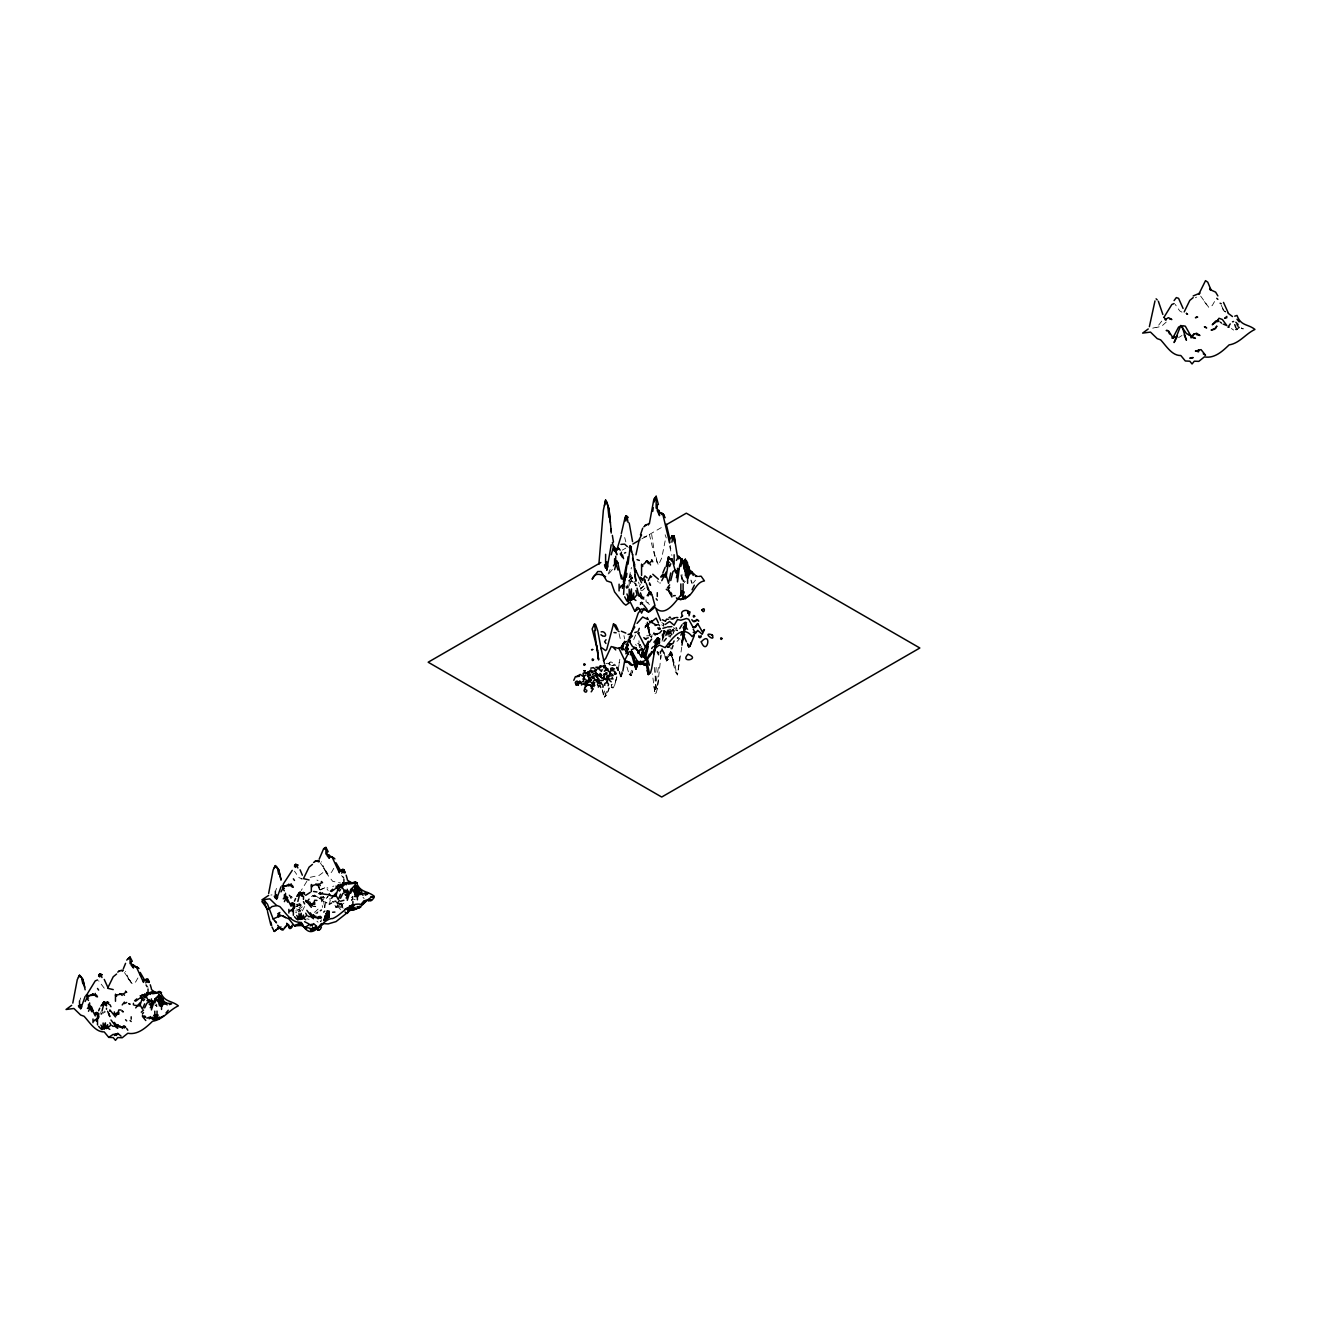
<?xml version="1.0" encoding="UTF-8"?>
<svg xmlns="http://www.w3.org/2000/svg" width="1321" height="1321" viewBox="0 0 1321 1321"><rect width="100%" height="100%" fill="white"/><g stroke="black" fill="none" stroke-linecap="round" stroke-linejoin="round"><path stroke-width="0.75" stroke-dasharray="5 3.75" d="M659.674 629.11L658.337 628.301L658.832 629.853M662.894 639.645C662.795 625.295 669.367 633.618 670.094 637.383M656.157 667.369L655.034 681.884L656.157 687.481L655.034 693.327L656.157 693.046L657.28 688.951L661.028 655.497M609.014 663.902C609.146 659.641 615.454 663.225 611.887 665.52M658.403 667.402L655.034 689.05L656.157 693.046M679.737 656.471L677.491 674.915L675.246 671.811L670.754 651.236L669.631 655.414L671.877 655.001L674.123 665.652L670.754 653.697L671.877 652.987L670.754 647.835M681.768 647.125L677.491 674.915L676.369 671.729M658.403 679.721L657.28 688.951L656.157 687.003L654.077 664.942M663.175 638.258L664.017 632.809L666.478 635.649M618.245 669.45L619.087 664.364M324.801 907.577L325.924 900.922M671.877 655.001L670.754 653.697L669.631 654.308L670.474 649.453M665.14 540.883L661.771 557.924L658.403 565.124L653.912 553.053L649.42 534.642L648.297 533.519L646.052 536.904L643.806 536.871M662.085 641.164L664.017 630.497L662.894 636.507L664.579 631.223M619.846 659.262L619.087 663.291L619.846 659.41M622.092 672.686L621.332 676.715L620.21 676.814L619.087 676.038L621.332 676.715L622.455 672.686M639.48 644.136L641.89 647.224M668.509 654.357L666.263 661.194L665.14 656.933M629.192 577.459L631.438 567.469M329.292 904.703L330.415 899.386M621.332 671.712L620.21 676.814L619.367 671.497M612.861 665.388L614.331 664.133L615.817 665.388M623.941 635.616L624.635 638.869M639.546 647.356L638.571 643.459L634.03 642.749M640.883 647.257L639.777 647.257M673.594 629.275L673.66 630.662M615.718 681.273L616.626 677.343M631.438 670.226L630.315 674.932L631.438 675.328L632.792 670.523M616.098 679.721L616.841 676.616M667.6 633.453C669.664 629.671 673.793 635.698 668.872 634.575C667.551 628.449 666.758 636.392 668.277 630.711M616.841 677.623L613.472 687.845L611.227 687.415L613.472 687.845M626.947 667.006L629.192 674.569L631.438 675.328L632.561 670.952M602.244 689.678L604.49 697.092L606.735 691.395M668.509 656.223L666.263 661.194L665.14 656.851M351.98 900.03L352.889 897.141M614.595 685.434L615.338 682.66M665.057 635.995L665.751 634.542M352.889 896.695L351.766 900.509L352.889 896.843M608.981 687.762L606.735 694.978L604.49 697.092L606.735 694.978L609.361 688.125M79.524 1001.434L80.647 998.015M275.379 891.807L276.502 888.389M632.561 577.095L628.069 587.944M610.104 569.401L607.858 574.767M633.684 639.562L635.929 634.163L634.807 635.764M666.263 657.016L667.386 660.55L670.754 653.697L669.631 655.414M338.292 903.762L336.029 907.444L334.907 905.975M664.892 630.711L665.173 633.04L667.237 633.535M304.59 906.503L302.344 910.929M301.221 909.525L300.098 911.919L298.975 909.575M672.637 634.146L673.842 632.792M137.929 977.969L135.683 981.899L132.315 983.914L124.455 972.553M333.784 868.343L331.538 872.256L328.169 874.287L320.309 862.927M1214.511 301.584L1212.265 305.514L1208.897 307.529L1199.914 295.062M639.314 586.623L640.437 584.361M321.432 919.68L320.309 921.744L321.432 920.952M324.801 907.709L323.678 901.946L324.801 900.03M316.941 913.719L318.064 911.82L315.818 913.29L316.941 912.167M327.047 897.653L328.169 896.067L323.678 901.929L322.555 900.592L323.678 898.709M306.835 881.338L301.221 890.453M1161.72 321.119L1157.229 327.03L1152.738 328.153M612.35 569.417L607.858 575.048M652.128 636.425L651.104 637.383L652.211 634.74M668.789 636.078L671.861 634.955M662.168 634.707L663.803 635.005L662.135 635.318M663.786 632.363L664.298 630.695M662.118 635.665L662.25 634.526M695.473 580.167L693.211 582.99M338.292 906.024L336.029 907.444L334.907 905.199M610.104 662.647L608.981 664.149L610.104 665.289M629.192 577.673L630.315 576.187M647.174 624.767L644.929 627.921L647.174 625.081L649.42 624.437M644.929 588.093L642.683 590.289L640.437 590.355M351.766 897.719L352.889 896.249M341.66 903.993L337.169 903.069L340.537 904.208L342.783 906.966L341.66 905.133L339.414 905.314L341.66 903.151M639.314 645.853L640.437 644.417M673 629.473L669.631 634.906L670.754 631.174L673 629.473L677.491 630.778L675.246 629.721L674.123 631.57L671.877 630.811L668.509 632.412L667.386 629.159L670.754 636.392M330.415 898.561L329.292 899.106M632.561 577.376L628.069 581.124L628.069 579.027M643.806 586.227L640.437 589.149M659.526 629.324L660.649 628.102M318.064 909.112L314.695 912.349L312.45 910.879M665.999 634.509L667.964 634.179L668.03 635.715M643.806 585.946L640.437 588.39L638.555 582.099M320.309 890.007L324.801 887.695L328.169 888.207L327.047 887.662M1166.212 322.093L1161.72 326.171L1156.106 327.608M339.414 905.314L341.66 903.531L343.146 906.454M638.935 640.768L639.083 642.931M676.286 627.425L677.145 630.332M684.228 582.412L680.86 574.701L681.983 580.315L684.228 582.412L685.351 581.339M606.042 663.472L608.469 663.208L611.26 665.437M646.663 635.797L649.635 635.748M312.45 895.308L315.818 896.464L312.45 895.308L311.327 896.414L314.695 895.671L310.204 898.115M298.975 907.758L301.221 905.81M302.344 906.8L297.852 910.136L300.098 910.697L298.975 909.277M338.292 904.043L339.414 903.052L337.169 903.217L340.537 903.217L337.169 903.069M321.432 896.53L319.187 898.363M343.906 903.217L341.66 904.621L337.169 903.564M677.888 637.184L677.112 638.208M684.228 580.629L683.106 581.537L681.421 574.536M351.766 897.24L352.889 896.332M1181.948 335.501L1178.58 337.631M300.098 904.918L296.73 906.355L298.975 905.694M669.73 629.093L670.226 630.645L670.853 629.176M103.121 1013.554L103.121 1011.903L100.875 1014.528L105.366 1011.886L104.243 1011.077M300.098 903.151L296.73 904.902L297.852 904.142M321.432 898.297L323.678 896.876L320.309 898.907L313.572 894.515L315.818 896.216M611.227 685.005L612.35 684.261M669.631 654.308L671.877 652.987L674.123 663.125M622.224 550.18L625.791 548.116M641.808 538.869L663.175 526.534M1195.422 297.77L1196.545 297.142M668.509 659.493L667.386 660.087L666.263 656.042M310.204 877.293L319.187 875.361L324.801 871.216L332.661 881.289L340.537 883.022M648.297 625.147L646.052 626.253L647.174 625.081L649.42 629.919M663.769 633.403L664.991 630.959M611.458 665.503L614.992 665.503M319.187 889.809L325.924 887.695L328.169 890.503M632.561 578.202L631.438 578.664L631.438 575.114M332.661 886.523L333.784 886.077M300.098 904.769L295.607 906.454M630.315 581.157L633.684 582.165M663.869 623.495L663.406 626.022M340.537 903.217L338.292 903.63L336.029 902.193M339.414 904.092L341.66 903.531M662.151 636.359L663.736 636.854M322.555 897.553L324.801 897.917L322.555 896.332L323.678 897.702M1243.722 328.863L1241.476 328.318M298.975 910.896L300.098 910.697M662.25 635.533L664.397 634.014L663.902 631.438M270.888 895.027L272.01 894.911M300.098 905.034L301.221 904.935L298.975 904.902M673.66 630.91L672.802 631.719L673.66 632.627M676.979 641.412L678.928 639.562L676.979 637.498M668.509 632.412L669.631 632.379M340.537 903.547L337.169 903.201L339.414 903.614M325.924 902.87L327.047 902.887L324.801 901.863L327.047 903.448L325.924 902.491M659.526 582.957L660.649 583.007M634.807 581.323L634.807 583.486L635.929 583.552M301.221 878.911L302.344 878.977L298.975 877.656L294.484 871.166M668.888 636.623L670.672 637.052M314.695 906.619L313.572 906.47L315.818 906.701L313.572 906.52L314.695 906.933M295.607 910.896L296.73 911.011M295.607 912.596L296.73 912.728M646.052 599.817L646.052 601.798L648.297 602.706M296.73 904.125L297.852 904.39M101.998 1014.016L100.875 1013.768L100.875 1011.869M309.081 919.383L306.835 918.755M663.538 630.959C669.516 631.702 666.048 638.538 662.085 633.915M1225.739 312.07L1223.494 310.617L1221.248 306.026M319.187 898.594L320.309 898.907M1181.948 312.152L1179.703 310.897L1175.211 304.408M355.134 899.7L352.889 898.874M291.115 896.876L292.238 897.306L288.87 894.746L291.115 898.429L288.87 894.796L289.993 896.332M323.678 901.929L320.309 898.197M668.789 629.176L669.318 631.603L666.775 630.86M660.285 628.961L657.941 627.293M316.941 880.083L318.064 880.612M661.771 624.8L664.017 626.171M680.117 639.133L678.185 637.614M1231.37 328.483L1233.616 330.068M154.788 1004.868L157.034 1006.453L155.911 1005.132M664.017 624.42L661.771 622.406M647.174 602.492L649.42 604.473M1224.617 310.93L1225.739 311.69M673.693 627.492C673.76 630.381 674.981 626.451 676.979 628.664M1220.125 322.423L1222.371 324.074M663.092 634.641L663.918 635.467M635.55 644.532L636.375 645.358M631.438 675.328L629.192 674.569L630.315 674.932L629.192 670.358M625.824 587.416L626.947 588.274L629.192 580.53L629.192 586.029M104.243 988.191L98.629 980.793M343.146 908.204L340.537 904.208L337.169 907.544L336.029 906.371M632.561 581.455L631.438 580.48L630.315 583.387L630.315 574.074M692.088 583.733L690.966 580.827M316.941 921.199L318.064 922.19M651.336 636.953L650.593 636.309L651.616 637.333M648.297 627.657L647.174 625.114L646.052 625.527L647.174 625.081L648.297 627.657L646.052 625.527L644.929 626.319L647.174 625.114L648.297 626.831L647.174 622.356M611.227 686.87L612.35 687.977M340.537 907.907L338.292 905.562M342.783 906.156L340.537 903.861L341.66 905.133M343.906 878.531L341.66 875.658M155.911 1003.927L157.034 1005.099M340.537 906.289L341.66 907.527M342.783 876.434L343.906 877.672M148.035 987.315L145.789 984.095M362.994 897.289L364.117 898.594M657.28 580.844L658.403 582.165M1206.651 304.854L1204.405 301.568M323.678 868.31L325.924 871.612M127.823 977.953L130.069 981.239M340.537 909.641L336.029 904.489M671.927 634.542C670.54 632.082 665.487 632.577 665.701 635.748M648.297 626.831L646.052 623.694L650.312 636.243M296.73 908.865L298.975 912.134M657.28 627.772L658.403 629.473M145.789 985.301L146.912 987.002M635.929 583.965L637.052 585.847M1223.494 309.675L1221.248 305.333M625.824 585.979L626.947 588.274L626.947 585.55M325.924 871.001L327.047 873.412M130.069 980.628L131.192 983.039M634.807 583.486L635.929 585.996L635.186 582.891M690.966 580.051L692.088 582.594M324.801 870.159L321.432 861.721M128.946 979.802L125.578 971.364M670.754 651.236L673 656.52M319.566 889.182L318.064 884.426L319.418 889.528M605.612 695.771L603.367 686.59M611.227 684.79L612.35 687.614M321.432 897.586L322.555 900.592M665.14 534.774L666.263 537.944M662.894 633.651L664.017 637.036M318.064 884.426L319.187 887.877L318.064 883.155L319.566 890.172M619.087 671.613L620.21 675.526M659.526 626.831L660.269 629.622M624.701 537.548L625.824 541.874M664.017 652.442L666.263 661.194M669.631 546.184L671.877 555.381M649.982 635.153L647.174 621.91L649.42 631.306M619.087 633.651L620.969 642.006M650.163 635.219L648.297 626.022L649.899 634.906M602.525 690.173L603.367 694.962M320.788 896.942L322.555 907.428M656.157 557.561L657.28 563.984M655.034 556.471L651.666 534.427M648.132 623.38L649.42 631.867M647.818 623.941L649.42 633.816L648.297 623.776L649.42 631.19M670.193 545.408L670.754 548.909L670.193 545.012M653.912 686.375L655.034 693.327L652.359 673.875M675.246 665.751L676.369 673.644M649.42 633.816L648.297 624.998L649.42 634.823M648.297 623.776L649.42 635.929M681.983 574.42L681.983 578.251M649.139 627.525C647.406 630.53 647.158 624.75 649.139 627.525M661.028 654.902L660.649 658.7L661.094 654.886M641.56 588.621L640.437 588.786L641.56 588.687M1221.248 322.374L1220.125 322.06L1221.248 322.374M1242.599 328.813L1241.476 328.021L1242.599 328.813"/><path stroke-width="1.5" d="M580.761 682.66C577.492 685.005 583.667 682.164 578.598 682.907M581.455 685.021L583.023 683.684L584.08 684.476M592.518 674.503C594.5 674.238 592.138 671.233 595.606 674.453M665.602 620.986L666.511 619.219L668.591 619.219M672.901 618.955L675.213 617.601M628.069 564.133L630.315 545.672L632.561 554.853M598.875 564.397L603.367 510.187L605.612 500.032L608.981 508.948L611.227 531.141M652.789 511.326L653.235 507.677M681.983 645.176L683.485 633.882M624.701 581.174L628.069 556.768M595.21 670.441L598.116 668.294L601.534 671.497M599.239 668.129C600.147 663.753 606.702 666.824 605.563 670.507M624.701 660.649L622.835 671.101M683.106 635.533L681.983 642.501L686.474 622.455L683.106 627.937M614.595 569.681L616.841 561.111L617.964 562.845M646.052 652.855L648.297 642.419L644.169 657.181M670.754 572.934L668.509 583.354L666.263 575.675L668.509 561.97L669.631 562.548M607.858 567.039L606.735 562.052L606.735 570.375L611.227 544.747M626.104 651.682L628.069 644.615L625.824 644.186M671.877 542.155L673 536.095L674.123 535.996L677.491 557M604.49 564.843L605.612 568.047L606.735 562.052M586.293 682.313C587.102 679.308 591.973 681.702 592.122 684.129M626.204 577.36L626.947 573.413M604.49 505.679L605.612 500.032M611.227 554.82L613.472 546.63L612.35 542.584M101.998 1011.06L104.243 1002.342L106.489 1005.562M297.852 901.434L300.098 892.699L302.344 895.935M626.947 562.152L623.578 578.581M667.386 562.284L668.509 556.802L671.877 561.111M635.929 554.853L639.314 539.282L641.56 534.972M653.912 652.227L656.157 641.445L659.526 639.017M604.358 671.266C605.662 668.476 611.441 671.778 609.691 674.321M671.002 619.12L673.743 618.245M667.386 561.227L666.263 566.478L667.386 565.883L668.509 556.802L669.631 559.361L671.877 558.816L675.246 570.672M653.912 653.713L657.28 640.355L659.526 641.048L658.403 638.951L656.157 639.76L657.28 638.208L659.526 638.869L657.28 638.208L656.157 640.173M653.912 502.195L656.157 496.267L658.403 504.556M681.983 590.933L680.86 596.002L680.86 583.932M648.297 646.497L646.052 655.579L643.806 657.032M670.754 580.58L673 571.514L675.246 570.045M621.332 533.502L624.701 519.12L625.824 515.834L626.947 516.197L628.069 517.584L625.824 515.834L624.701 520.54M684.014 630.034L685.351 622.158L683.106 623.743M580.992 683.419L579.77 681.553L577.938 683.419M581.223 683.37L579.77 681.042L578.317 683.37M583.601 680.678L582.99 678.796M587.762 684.872L586.524 682.214L584.113 683.485M590.091 685.368L588.489 684.757M593.459 678.581L591.593 676.831L590.223 679.539M599.222 679.605L598.396 678.499L597.587 679.605M599.552 682.363L601.27 682.363M601.27 674.47L600.048 673.446L599.982 674.932M603.515 667.832L605.001 666.577L606.471 667.832M601.881 678.416L603.02 677.656L603.4 678.994M607.743 678.201C606.405 676.435 609.856 674.09 609.113 677.013M676.071 617.534L677.805 617.534M695.374 620.721L696.844 619.466L698.33 620.721M696.596 576.418L690.966 571.217L687.597 578.218L686.474 577.161L681.983 558.998L679.737 564.975L677.491 581.867L677.491 568.311M684.46 629.836L685.351 626.038L686.474 627.442L684.228 628.846L686.474 627.442M636.161 660.219L634.807 665.883L635.929 669.136L638.192 662.465L632.561 652.739L629.192 651.567L624.701 660.417L625.824 662.399L629.192 661.821L632.561 665.371L633.684 664.248M592.171 671.943L590.784 669.83L589.414 671.943M594.054 686.623L592.667 684.509L591.28 686.623M608.337 670.507L607.743 668.624L605.645 669.153M663.968 653.251L662.713 650.593M633.684 661.838L631.438 653.912L632.561 652.541L630.315 654.836L631.438 651.071L633.684 656.537L634.807 665.883L635.929 662.25L637.052 664.067L637.812 661.061M626.583 651.831L628.069 648.958L626.947 646.943L625.824 648.116L628.069 642.122M625.824 521.118L626.947 516.742L628.069 522.406M662.003 649.007L662.118 649.882M680.86 566.395L681.983 562.086L680.86 560.22M684.228 560.566L685.351 559.245L685.351 566.957L686.474 567.353L685.351 575.527M72.787 1003.085L77.278 979.621L79.524 975.212L82.893 979.455L84.775 987.216M268.642 893.458L273.133 869.978L275.379 865.585L278.748 869.812L281.01 879.505M1149.369 326.7L1154.983 300.924M641.329 655.959L642.683 650.923L641.56 648.545L637.812 653.102M624.701 596.844L626.947 601.038L628.069 597.753L628.069 602.029L631.438 588.951L631.438 599.751L629.192 600.411L626.947 593.955M686.474 624.965L684.228 628.218L685.351 624.073M641.56 654.886L642.683 650.923L643.806 655.084L641.56 654.886L642.683 656.471L641.56 657.478L635.929 647.835L632.561 646.613L629.192 641.114L630.315 641.527L629.192 639.083L632.561 635.913M676.369 577.657L677.491 573.727M666.263 571.877L661.771 580.646M643.806 650.015L648.297 641.246M649.42 523.347L653.912 499.008L656.157 496.267M621.894 649.816L623.578 644.4L622.455 647.769M616.841 549.916L621.332 535.17M648.297 595.854L649.42 592.303L650.543 591.891L651.666 594.417M687.597 644.582L688.72 646.861L689.843 646.448L690.966 642.898M640.437 534.922L642.683 528.202M662.894 572.835L665.14 567.37M677.491 572.373L678.614 568.922M144.666 1003.828L142.42 1009.079L140.175 1005.017L142.42 997.619L143.543 998.247M340.537 894.201L338.292 899.452L336.029 895.39L338.292 887.993L339.414 888.604M655.034 646.828L656.157 643.476L659.526 641.048M683.106 595.276L684.228 591.924M88.507 1011.259L90.753 1006.09L87.384 1008.468M284.378 901.632L286.624 896.464L283.255 898.841M81.77 1007.163L80.647 1004.637L80.647 1008.98L85.138 996.414M277.625 897.537L276.502 895.011L276.502 899.353L281.01 886.787M596.96 674.354L595.21 671.118L591.461 671.167M658.618 654.787L657.297 651.864L658.04 652.508M694.351 635.55L689.843 646.448M345.029 912.035L347.274 913.389L348.397 910.235M148.035 988.983L148.035 994.531L146.912 992.55L144.666 997.025L144.666 994.218L146.912 995.704L150.28 992.22L150.28 994.069L149.157 992.88M343.906 879.357L343.906 884.905L342.783 882.907L340.537 887.398L340.537 884.575L342.783 886.077L346.152 882.593L346.152 884.443M157.034 997.9L155.911 998.164L159.28 994.597L163.771 1000.872M671.877 648.727L673 645.639M676.369 560.451L678.614 556.29L683.106 560.897L685.351 560.253M145.789 982.791L148.035 979.389L149.157 982.097M292.238 925.146L289.993 928.547L286.624 923.28L288.87 925.195L287.747 924.419L284.378 927.722M341.66 873.164L343.906 869.763L345.029 872.454M78.401 1005.859L79.524 1007.609L80.647 1004.637M274.256 896.216L275.379 897.966L276.502 895.011M625.824 653.796L628.069 648.958M631.438 632.974L638.192 613.159L641.56 608.898M689.017 615.784C692.584 607.643 677.541 609.608 682.693 615.85M1177.457 336.128L1174.088 342.535L1180.825 325.412L1186.44 333.536L1195.422 338.374L1192.054 337.367M648.297 580.58L650.543 575.659M638.192 631.207L639.314 628.35M101.998 1005.479L104.243 1001.797L106.489 1004.158M297.852 895.853L300.098 892.154L302.344 894.532M85.138 1001.516L87.384 997.223L86.261 995.109M281.01 891.873L283.255 887.596L282.133 885.483M635.929 590.504L637.052 594.549L633.684 599.007L632.561 596.943L632.561 599.635L631.438 599.751L633.684 593.013L633.684 599.007L635.929 600.477M670.754 563.77L669.631 566.511L668.509 564.1M123.332 968.788L125.578 963.323M141.297 997.388L142.42 994.647L145.789 995.885L149.157 1001.846L146.912 1003.217L144.666 1007.89M319.187 859.162L323.678 848.594L325.924 847.405L328.169 851.731M337.169 887.762L338.292 885.02L341.66 886.259L345.029 892.22L342.783 893.59L340.537 898.247M680.86 635.269L681.983 632.528M605.348 665.388L603.78 665.553M651.666 651.583L649.42 656.157M692.088 589.76L694.351 585.186M609.13 674.948L610.979 673.594L612.845 674.948M675.246 543.08L674.123 535.996L671.877 535.996L670.754 538.605L669.631 538.241L666.263 524.189M695.969 621.002L697.389 619.945L698.826 621.002M98.629 1010.78L99.752 1008.187M294.484 901.153L295.607 898.561M100.875 1006.041L104.243 1001.797L105.366 1003.266M296.73 896.398L298.975 893.013L300.098 894.201L301.221 893.359L302.344 896.166M155.911 1014.578L154.788 1017.137L157.034 1019.251L163.771 1015.849M324.801 918.012L325.924 915.453L329.292 915.635L325.924 913.983L329.292 912.514M354.011 882.94L356.257 882.213C360.286 893.079 367.221 890.552 374.223 896.183C365.702 898.33 361.954 909.294 352.889 909.624L350.643 907.51L351.766 904.951M674.123 640.949L673 643.443L670.754 644.466M698.842 576.418L701.088 576.171L704.456 580.91C695.721 582.066 693.855 594.004 686.474 597.505L680.86 595.028C674.552 602.888 664.001 619.301 653.912 606.058L648.297 612.217L643.806 608.37L641.56 613.109L639.314 608.453L634.807 611.309L637.052 607.495L638.192 607.528M693.211 632.363L695.473 633.04L697.719 630.414L702.211 634.278L704.456 629.539L702.211 631.603L697.719 623.562L695.473 627.359L693.211 627.194M646.052 660.368L649.42 654.143M157.034 999.898L155.911 998.544L154.788 999.436L151.42 1009.921L152.542 1000.674L153.665 1002.474M352.889 890.271L351.766 888.901L350.643 889.809L347.274 900.278L348.397 891.031M98.629 976.368L99.752 973.973L101.998 974.733L99.752 973.973L98.629 975.03M294.484 866.741L295.607 864.347L297.852 865.09L295.607 864.347L294.484 865.387M585.864 685.582L585.616 687.003M683.865 631.207L685.351 628.069L687.597 629.192M647.174 595.688L649.42 592.303L650.543 594.747M323.678 920.11L325.924 915.453L324.801 915.998M617.964 629.655L615.718 625.048L613.472 623.974L606.735 649.404L605.612 650.593L602.244 648.099L601.121 648.661L604.49 663.769M143.543 996.513L144.666 994.218M340.537 884.575L339.414 886.886L338.292 885.714M620.21 587.779L621.332 585.484M669.631 584.873L667.386 587.994M649.42 642.204L651.666 639.1M99.752 976.995L100.875 974.733L101.998 977.557M295.607 867.369L296.73 865.09L297.852 867.93M638.192 652.376L639.314 650.13M154.788 1002.837L155.911 1000.608L154.788 999.436M161.525 1002.722L159.28 998.676L158.157 1000.674L159.28 994.597L159.28 998.676L160.402 999.221L159.28 1004.736M321.432 927.144L320.309 929.373L318.064 930.149L316.941 928.795M350.643 893.211L351.766 890.981L350.643 889.809M355.134 889.05L354.011 891.048L355.134 884.971L355.134 889.05L356.257 889.594L355.134 896.744L356.257 894.664L359.626 893.921L358.503 888.653L355.134 884.971L351.766 888.538M324.438 920.01L327.047 915.337L329.292 914.264M634.807 626.996L630.315 634.03L628.069 634.443M684.228 628.218L685.351 626.038M1230.247 323.893L1228.002 327.212L1229.124 327.162M98.629 1026.334L100.875 1028.877L101.998 1027.094L101.998 1029.67L105.366 1022.916L105.366 1028.316L103.121 1028.613L100.875 1025.063M294.484 916.691L296.73 919.251L297.852 917.451L297.852 920.043L301.221 913.273L301.221 918.689L298.975 918.97L296.73 915.436M623.578 643.393L622.455 645.556L624.701 641.279M680.86 561.111L681.983 558.998L683.106 562.977M655.034 643.558L656.157 641.445L651.666 668.476L650.543 672.769L648.297 674.569L646.266 664.513M1172.965 337.73L1178.58 327.08L1180.825 325.957L1181.948 326.138L1186.44 340.224L1184.194 334.89M78.401 977.292L79.524 975.212L80.647 977.325M274.256 867.666L275.379 865.585L276.502 867.699M150.28 1007.725L151.42 1005.644M346.152 898.098L347.274 896.018M135.683 1007.906L140.175 1002.639M331.538 898.28L336.029 893.013M613.472 565.801L615.718 562.647L615.718 556.29M601.121 648.809L597.753 630.827L595.507 624.338L594.384 624.189L592.138 628.912L597.753 650.939M640.437 604.457L641.56 602.459L642.683 602.904M701.088 635.599L699.965 637.597L698.842 637.151M656.157 644.351L658.403 640.85L657.28 640.355M646.052 663.307L644.929 665.289L642.683 663.522M685.351 595.705L683.106 599.189L679.737 599.189M666.263 638.439L664.017 641.147M1174.088 300.577L1176.334 297.588L1178.58 298.348L1183.071 308.437M142.42 997.685L140.175 998.098L142.42 994.647L145.789 997.619M122.209 1028.465L124.455 1026.021L125.578 1027.111M337.169 886.573L336.029 888.472L338.292 885.02L341.66 887.976M318.064 918.838L320.309 916.378L321.432 917.468M623.578 643.162L621.332 646.828M86.261 995.588L95.261 980.876L97.506 979.967M106.489 1004.026L107.612 1002.127L108.735 1002.573M302.344 894.383L303.467 892.501L304.59 892.93M629.192 547.571L630.315 545.672L631.438 552.013M106.489 1002.16L105.366 1004.043L107.612 1002.127L108.735 1004.175M301.221 894.416L303.467 892.501L304.59 894.548M650.543 622.62L656.157 618.112L658.403 622.901M679.737 628.598L681.983 624.833M126.7 960.103L130.069 957.048L132.315 961.374M127.823 958.881L130.069 957.048M323.678 849.238L325.924 847.405M291.115 926.715L289.993 928.547L288.87 925.856M623.578 594.467L624.701 577.904L623.578 581.636L624.701 583.304L623.578 584.642L623.578 579.093L622.455 579.143L621.332 575.13M158.157 1014.99L155.911 1018.541L153.665 1019.614M324.801 918.888L329.292 915.635M354.011 905.364L351.766 908.914L349.52 909.987M347.274 913.389L348.397 911.573M283.255 884.063L292.238 870.357M1163.966 317.304L1171.843 304.491L1174.088 303.582M578.466 684.872L577.26 682.495L576.039 684.872M588.241 682.33L588.704 680.497L589.942 680.497L589.331 681.966L586.607 680.018L585.649 682.065M607.099 675.328L605.877 672.95L604.671 675.328M608.139 685.715C610.319 682.247 603.367 681.504 604.77 685.368M684.691 634.625L683.568 635.5M625.824 648.116L628.069 644.615M665.14 577.409L666.263 575.675M646.052 647.521L647.174 645.771M690.966 573.892L692.088 572.175L693.211 575.444M646.052 663.571L644.929 665.289L640.437 661.045M301.221 894.234L302.344 892.534M1181.948 327.476L1183.071 325.775L1185.317 326.188L1190.931 335.98L1188.685 334.411M596.382 681.322L597.786 681.075L599.156 683.403M600.51 676.864C602.838 679.407 598.925 673.38 596.96 676.781M315.818 926.219L313.572 928.927L312.45 928.68M150.28 994.383L152.542 991.856L157.034 992.385L159.28 991.361M346.152 884.756L348.397 882.213L352.889 882.742L355.134 881.734M689.843 572.901L690.966 571.217L692.088 572.637M640.437 661.953L639.314 663.604L638.192 662.713L635.929 669.136L633.915 659.096M637.052 623.396L642.683 616.99L647.174 619.153M696.596 631.785L692.088 636.573C681.999 623.33 671.448 639.76 665.14 647.62L659.526 645.127C652.145 648.644 650.279 660.566 641.56 661.738L638.192 662.581M576.616 676.682L580.183 674.437L583.915 677.013M122.209 1004.934L124.455 1002.078M309.081 899.106L306.835 901.979M648.297 524.965L649.42 523.364M105.366 1028.316L107.612 1024.667L107.612 1028.002L105.366 1028.316L104.243 1026.434L104.243 1029.142M301.221 918.689L303.467 915.04L303.467 918.359L301.221 918.689L300.098 916.807L300.098 919.515M670.754 644.615L667.386 647.158L669.631 646.927M587.597 671.811L589.876 671.415M592.006 672.207L591.048 672.818M594.301 678.317L593.624 676.93L592.947 678.317M600.609 680.414L603.218 680.414M600.791 687.547L599.916 685.005L598.314 687.102M612.961 679.044L612.284 677.656L611.606 679.044M144.666 999.138L143.543 1000.691L142.42 999.27M278.748 927.408L274.256 931.437L272.01 927.012M340.537 889.495L339.414 891.064L338.292 889.644M643.806 564.017L647.174 560.996L648.297 561.689M637.052 588.126L638.192 592.914L641.56 598.545L643.806 597.241M651.666 648.512L652.789 646.976M662.894 574.239L660.649 577.029M629.192 637.283L631.438 634.493M644.929 663.439L643.806 664.942L642.683 661.953L641.56 662.415M166.017 1012.959L168.262 1010.235M276.502 929.72L274.256 931.437M321.432 923.511L319.187 926.236M361.871 903.333L364.117 900.608M643.806 526.815L646.052 525.263M621.332 647.059L623.578 644.087M653.912 608.139L649.42 611.706L642.683 609.146M661.771 576.914L664.017 574.437M668.509 588.869L669.631 587.416M653.912 642.254L655.034 640.801M158.157 992.566L160.402 991.84C164.431 1002.705 171.367 1000.179 178.368 1005.826C169.038 1010.169 162.978 1019.729 152.542 1021.265C145.921 1027.639 137.83 1035.169 127.823 1033.253L122.209 1037.761L117.718 1037.563L115.472 1040.354L113.226 1037.596L108.735 1037.365L113.226 1034.31M370.854 896.546L374.223 897.421L371.977 900.212L367.486 900.014L361.871 904.522C349.454 901.566 342.37 914.561 332.661 918.557C322.341 918.029 314.415 940.222 304.59 927.837L309.081 924.683M615.718 550.13L616.841 554.803L615.718 550.246L617.964 547.703L620.21 550.147M368.609 893.442L367.486 892.633L365.24 895.011L367.486 894.201M159.28 1004.092L161.525 1006.486L164.894 1002.358L166.017 1002.606M350.643 889.462L351.766 888.901L357.38 896.86L360.749 892.732L361.871 892.979M689.843 594.747L685.351 598.628L681.983 598.396L680.86 599.8L677.491 598.595M287.747 924.485L283.255 929.654L279.87 928.184M697.719 623.562L694.351 627.657L693.211 627.541L688.72 619.334L686.474 618.492L680.86 620.21L677.491 619.582L674.123 625.213L669.631 621.514L665.14 624.519M292.238 926.764L291.115 928.135L288.87 927.837M1184.194 311.888L1189.808 300.379L1193.177 297.638M94.121 1020.935L95.261 1019.564M143.543 1010.103L141.297 1012.2M289.993 911.292L291.115 909.938M338.292 901.83L339.414 900.476M684.228 629.423L685.351 628.069M591.181 691.841C594.648 689.001 590.355 682.561 586.491 684.856M639.314 663.803L640.437 664.364L641.56 663.076M653.912 646.596L659.526 642.766L658.403 640.85M319.187 893.706L320.309 892.451M585.087 679.638L584.807 678.631L584.163 679.374M590.702 675.725L590.14 674.222L589.562 675.725M597.736 682.33L599.007 681.075L597.075 682.313M1194.3 333.718L1190.931 337.796L1192.054 337.185M659.526 633.106L661.771 630.612M689.843 645.622L688.72 646.861L687.597 643.509M114.349 1035.499L116.595 1034.095M310.204 925.872L312.45 924.469M370.854 899.684L368.609 901.087M159.28 1017.005L155.911 1019.531L152.542 1017.302L149.157 1018.772M325.924 918.178L328.169 915.932L329.292 917.121L323.678 920.621M355.134 907.378L351.766 909.905L348.397 907.676L345.029 909.145M594.5 679.39L596.976 679.588M610.219 675.956L613.01 675.692M687.514 611.656L689.991 611.838L688.935 614.067M304.59 927.408L305.712 928.894L304.59 927.87L305.712 926.665M629.192 639.083L628.069 640.239L630.315 641.527M649.42 623.017L651.666 620.721M678.614 558.948L679.737 557.809L684.228 561.739L686.474 560.781L690.602 572.505M139.052 1006.14L140.175 1005.017M334.907 896.513L336.029 895.39M164.894 1004.257L166.017 1003.134L170.508 1003.498M315.818 928.333L313.572 929.489L307.958 927.705L305.712 928.201L298.975 923.511L294.484 925.856L288.87 918.904L281.01 915.453L273.133 918.954L267.519 904.225L264.15 900.262L261.905 901.566L267.519 909.261M360.749 894.614L361.871 893.508L366.363 893.871M677.491 557.396L678.614 556.29L679.737 557.809M590.784 668.162L593.459 667.65L596.398 670.242M588.324 676.55C590.718 671.729 578.945 671.316 584.493 676.038M592.535 676.17L595.21 675.658L598.132 678.267M605.563 679.737L608.238 679.225L611.177 681.818M602.756 687.151C605.2 683.667 595.441 680.909 597.901 685.632M683.04 639.116L683.254 637.383M615.718 562.185L616.841 561.111L617.964 563.506L621.332 578.813M277.625 929.357L281.01 926.946M122.209 971.298L123.332 970.241M319.187 860.615L318.064 861.672L319.187 861.82M278.748 916.939L279.87 915.882M122.209 1027.028L119.963 1027.375L119.963 1025.773L118.84 1026.516L117.718 1024.65L115.472 1025.955L110.981 1019.977M318.064 917.385L315.818 917.732L315.818 916.147L314.695 916.89L313.572 915.024L311.327 916.328L306.835 910.351M136.806 998.891L134.56 1000.823M332.661 889.248L330.415 891.196M117.718 972.107L119.963 970.704M313.572 862.481L315.818 861.061M277.625 913.901L279.87 912.481M268.642 909.376L272.01 906.553L276.502 905.661M135.683 1001.136L139.052 998.659M331.538 891.51L334.907 889.033M142.42 1013.669L143.543 1012.679M323.678 912.117L324.801 911.127M686.474 577.161L687.597 576.171M669.631 644.698L670.754 643.707M649.42 592.881L650.543 591.891L652.789 597.026M106.489 1028.63L106.489 1026.731L107.612 1028.002L110.981 1024.964L109.858 1022.85M302.344 919.003L302.344 917.104L303.467 918.359L306.835 915.337L305.712 913.207M97.506 1017.731L98.629 1016.79L97.506 1015.7L98.629 1013.719L98.629 1017.748L96.383 1019.102L96.383 1021.183M293.361 908.105L294.484 907.147L293.361 906.074L294.484 904.076L294.484 908.121L292.238 909.459L292.238 911.556M1193.177 295.954L1199.914 293.113L1198.791 294.203L1205.528 280.646L1207.774 282.182L1211.142 290.306L1210.019 289.547L1215.634 292.123L1217.879 295.921M359.626 906.223L355.134 909.376L350.643 910.02L336.029 921.596L328.169 923.907L323.678 923.627L318.064 928.135L313.572 927.936L311.327 930.727L310.204 929.026M650.543 577.475L651.666 576.583M638.192 633.651L639.314 632.742M152.542 993.739L161.525 992.451M348.397 884.112L357.38 882.824M302.344 924.32L294.484 925.658M595.854 667.237L598.413 667.237M582.049 681.752L583.998 681.752M578.35 685.054L576.171 685.054M607.776 678.928L610.319 678.928M622.455 649.668L624.701 649.387L628.069 654.044M160.402 1005.496L160.402 1004.29L162.648 1003.729L160.402 999.221M1238.107 328.153L1239.23 327.344M661.771 514.53L662.894 513.737L665.14 517.65M1226.879 316.38L1224.617 318.328L1226.879 317.684M145.789 980.38L144.666 980.776L146.912 978.795L148.035 979.389L149.157 982.527M341.66 870.754L340.537 871.15L342.783 869.168L343.906 869.763L345.029 872.9M124.455 1003.597L126.7 1002.441M320.309 893.97L322.555 892.814M307.958 902.507L309.081 901.748M624.701 642.667L626.947 641.395M305.712 895.308L310.204 892.418M320.309 910.747L321.432 910.02M642.683 663.373L640.437 664.38L639.314 662.531L641.56 664.083L640.437 664.364M631.438 649.783L634.807 648.215L639.314 651.814M1215.634 322.291L1212.265 324.768L1215.634 321.086L1217.879 320.359L1219.002 321.284L1216.757 321.713L1219.002 318.262L1222.371 319.5L1226.879 325.56L1223.494 324.206M701.088 636.92L699.965 637.597L698.842 635.781M163.771 1001.516L162.648 1002.177L163.771 1003.052M358.503 892.55L359.626 891.873M600.857 562.515L428.169 662.217L661.705 797.042L919.845 648L686.326 513.175L666.742 524.47M632.908 544.004L640.025 539.893M121.086 1027.292L123.332 1026.566L124.455 1027.986M316.941 917.666L319.187 916.939L320.309 918.359M648.297 637.828L644.929 638.77M327.047 913.868L329.292 913.224M347.274 909.723L349.52 909.096M153.665 1018.722L152.542 1019.333L150.28 1016.559M619.087 548.562L616.841 550.031L614.595 547.488M657.28 638.637L658.403 638.06M318.064 860.516L314.695 861.457M122.209 970.142L118.84 971.084M277.625 915.75L279.87 914.363L278.748 913.505M625.659 552.558L624.453 553.119M1234.739 316.181L1236.984 315.455C1241.013 326.32 1247.949 323.794 1254.95 329.441C1245.62 333.784 1239.56 343.344 1229.124 344.88C1222.503 351.254 1214.412 358.784 1204.405 356.868L1198.791 361.376L1194.3 361.178L1192.054 363.969L1189.808 361.211L1185.317 360.98L1180.825 355.531C1171.826 355.762 1166.162 345.673 1160.598 339.844L1157.229 338.638L1150.492 332.099L1142.632 333.107L1148.246 328.962M154.788 999.089L155.911 998.544L161.525 1006.486M311.327 930.05L313.572 929.307M171.631 1003.844L169.385 1004.571M630.315 547.488L631.438 546.944M329.292 904.109L331.538 903.036M655.034 625.494L658.403 624.552L659.526 625.411M658.403 633.37L655.034 634.674L653.912 633.832L657.28 633.931L655.034 634.674L653.912 632.974M585.996 673.793C583.37 671.58 587.069 673.314 587.614 673.578C590.801 675.939 587.614 670.374 588.34 673.974M585.698 684.839C585.88 688.456 586.722 680.843 584.988 684.493M604.225 676.963C604.11 672.637 603.235 680.497 603.813 676.996M640.437 602.954L641.56 602.459L642.683 604.424M1194.3 334.263L1193.177 334.774L1196.545 333.189L1199.914 335.468L1196.545 334.626M620.936 544.384L624.585 544.103L627.359 546.58M1174.088 336.508L1172.965 337.02L1175.211 336.971M693.542 621.151L695.143 621.151M693.542 621.663L694.912 621.547M611.507 669.153L614.529 668.921M585.996 684.905L585.186 684.724M591.048 688.026L593.327 689.067M607.429 682.297L607.33 680.612L606.933 682.297M291.115 904.802L294.484 903.729L291.115 903.779M340.537 886.754L341.66 886.259M144.666 996.381L145.789 995.885M315.818 928.944L313.572 928.927L312.45 927.276M71.664 1005.347L66.05 1009.492L73.91 1008.484L80.647 1015.023L84.016 1016.229C89.58 1022.058 95.244 1032.147 104.243 1031.916L108.735 1037.365M327.047 912.679L329.292 911.82M149.157 1017.319L146.912 1018.177M648.297 523.991L644.929 525.329M606.042 639.727L604.622 641.709L605.943 643.459M325.924 913.422L328.169 913.24M291.115 903.25L293.361 904.225L293.361 915.288M95.261 1014.429L97.506 1013.868L97.506 1024.931M658.403 639.661L659.526 639.182M301.221 892.88L298.975 893.161L300.098 892.154L301.221 893.64M105.366 1002.523L103.121 1002.788L104.243 1003.828M666.263 627.376L662.894 628.317M697.719 576.336L695.473 576.336M343.906 900.278L340.537 901.252M292.238 904.621L293.361 904.225M95.261 1012.877L97.506 1013.868M588.539 679.638L589.529 677.97L587.68 675.84M647.174 657.941L644.929 658.684L647.174 657.941L649.42 665.19M359.626 893.095L360.749 892.732L362.994 895.291M163.771 1002.722L164.894 1002.358L167.14 1004.934M268.642 895.39L261.905 899.865L269.765 898.858L276.502 905.38L279.87 906.602C285.435 912.431 291.099 922.504 300.098 922.289L304.59 927.738M634.807 632.528L637.052 631.917M313.572 885.202L318.064 884.195M117.718 994.829L122.209 993.821M671.877 558.816L670.754 559.361M1232.493 321.779L1233.616 321.515M675.246 595.573L673 595.854M588.423 677.491L590.272 678.466M329.292 855.215L328.169 854.819L334.907 858.881M133.438 964.858L132.315 964.446L139.052 968.508M646.052 561.26L647.174 560.996L648.297 563.687M332.661 912.25L334.907 912.084M601.154 631.851C605.167 630.332 608.106 638.076 602.624 635.913M367.486 892.633L364.117 893.293M310.204 912.761L313.572 917.121L314.695 916.89M114.349 1022.388L117.718 1026.764L118.84 1026.516M632.561 665.371L630.315 664.81L626.947 660.995L624.701 661.639M603.367 660.599L605.612 658.651L611.227 646.547L619.087 648.594L624.701 660.417M337.169 887.101L336.029 888.472M141.297 996.744L140.175 998.098M633.684 648.215L635.929 647.835M283.255 929.654L277.625 927.524M616.164 632.776L613.984 632.561M687.977 654.341C679.093 663.39 701.319 659.394 688.241 654.341M615.933 674.189C616.461 670.49 609.427 668.806 609.608 673.149M599.569 683.535C598.875 680.728 593.079 678.234 592.848 682.825M355.134 896.216L357.38 895.242L357.38 899.799M159.28 1005.842L161.525 1004.868L161.525 1009.442M359.626 907.692L357.38 906.767M312.45 864.396L309.081 867.137L303.467 878.63L309.081 879.968M116.595 974.023L113.226 976.764L107.612 988.273L113.226 989.594M667.386 626.963L671.877 626.616M365.24 900.41L366.363 900.278M676.369 571.514L677.491 571.399M332.661 857.18L331.538 857.296L333.784 858.023M360.749 907.18L358.503 907.857L357.38 906.503M281.01 929.456L282.133 929.34M135.683 966.939L137.929 967.649M347.274 882.329L349.52 883.254M151.42 991.955L153.665 992.88M1167.335 330.432L1166.212 330.514L1168.458 330.811L1172.965 337.862L1174.088 337.482L1171.843 338.044M287.747 897.553L285.501 897.273L285.501 893.244M91.876 1007.196L89.63 1006.899L89.63 1002.887M1169.58 318.889L1171.843 319.533L1168.458 317.634L1165.089 319.665L1166.212 319.963L1163.966 317.42M292.238 887.068L289.993 884.855L288.87 885.648L288.87 884.277M96.383 996.711L94.121 994.482L92.998 995.274L92.998 993.904M682.263 615.784L680.81 617.601M662.168 650.51L660.483 651.501L660.384 653.251M319.187 916.444L321.432 917.847M123.332 1026.07L125.578 1027.49M347.274 893.97L348.397 893.904M151.42 1003.597L152.542 1003.531M311.327 924.37L313.572 924.485M115.472 1033.996L117.718 1034.112M284.378 898.28L285.501 898.263L287.747 902.16M88.507 1007.906L89.63 1007.906L91.876 1011.787M95.261 1013.405L98.629 1013.356M311.327 904.125L313.572 904.604M115.472 1013.752L117.718 1014.231M288.87 884.393L284.378 886.424L283.255 885.037M92.998 994.036L88.507 996.051L87.384 994.663M652.789 574.255L658.403 579.225M135.683 966.79L136.806 966.807M676.369 597.901L678.614 599.404M1197.668 351.469L1198.791 351.617L1195.422 351.072L1201.037 349.636L1205.528 355.2L1203.282 353.797M327.047 911.473L328.169 911.54M370.854 900.988L368.609 899.766M641.56 649.354L642.683 649.437L646.052 657.693L649.42 673.116L648.297 674.569L647.174 670.573M329.292 917.121L327.047 916.956L328.169 917.468M576.716 684.047C572.868 683.386 577.739 678.697 578.218 682.627M327.047 910.896L329.292 911.16M671.877 535.996L673 536.095L674.123 541.412M288.87 917.765L291.115 917.996M586.062 675.229L583.932 675.873L584.097 678.053M1239.23 321.895L1236.984 319.253M334.907 901.17L336.029 901.318M310.204 924.485L312.45 925.856M114.349 1034.128L116.595 1035.482M313.572 891.477L316.941 891.956M662.894 513.737L659.526 512.531L658.403 509.972L659.526 511.755M659.526 642.766L657.28 642.369L658.403 642.716M330.415 895.655L333.784 896.051L334.907 895.044M134.56 1005.281L137.929 1005.677L139.052 1004.67M615.718 562.647L616.841 563.109M637.052 559.609L639.314 560.434M621.332 631.207L625.824 633.073M661.771 513.175L664.017 514.827M605.612 576.683C600.84 573.991 594.4 572.208 592.138 579.192L597.753 571.531L601.121 571.531L606.735 580.91L611.227 582.412L614.595 591.94L623.578 603.4L625.824 605.15L630.315 602.128L634.807 611.309M312.45 903.3L314.695 904.555L314.695 902.557M116.595 1012.943L118.84 1014.198L118.84 1012.183M315.818 883.997L318.064 885.797M119.963 993.64L122.209 995.423M662.448 619.764L665.008 621.068M585.847 689.298C581.207 689.331 586.871 695.028 586.854 690.272M619.087 647.637L623.578 648.842M668.509 643.657L669.631 643.938M332.661 901.682L333.784 901.979M347.274 894.284L346.152 893.97L346.152 895.423L345.029 894.499M289.993 885.45L284.378 886.127M151.42 1003.91L150.28 1003.597L150.28 1005.05L149.157 1004.142M94.121 995.076L88.507 995.77M146.912 1000.591L150.28 1001.945L149.157 999.551M642.683 662.019L643.806 662.415M614.595 549.833L615.718 550.246M319.187 893.458L330.415 894.961M292.238 902.722L293.361 903.135M96.383 1012.365L97.506 1012.761L96.383 1014.346M341.66 869.763L343.906 872.834M145.789 979.389L148.035 982.477M622.455 588.373L622.455 585.236L623.578 585.682M316.941 900.394L314.695 900.295L313.572 903.547M121.086 1010.02L118.84 1009.921L117.718 1013.19M643.806 605.084L647.174 609.46M656.157 624.965L649.42 621.233M276.502 866.642L278.748 869.812L281.01 880.166M80.647 976.269L82.893 979.455L85.138 989.792M294.484 925.856L302.344 925.443L300.098 923.759M579.44 676.302L575.411 676.633L573.793 680.348M584.047 683.832L585.17 685.021M304.59 921.695L309.081 923.99M1220.125 303.236L1221.248 303.764M336.029 862.811L340.537 870.522M140.175 972.438L144.666 980.149M1235.862 322.291L1238.107 324.487M343.906 891.328L346.152 892.302L345.029 889.925M686.474 562.218L687.597 562.779M313.572 923.577L316.941 926.566M117.718 1033.204L121.086 1036.192M122.209 1011.275L123.332 1011.853L122.209 1010.978M327.047 915.337L328.169 915.932M1223.494 302.41L1228.002 312.35M658.403 638.951L659.526 639.562M303.467 918.359L305.712 919.746M107.612 1028.002L109.858 1029.373M630.315 634.03L631.438 634.674M128.946 1003.696L130.069 1004.323L128.946 1003.58M311.327 885.978L312.45 886.622L312.45 885.186M115.472 995.605L116.595 996.265L116.595 994.829M641.56 565.817L642.683 566.478L642.683 564.86M313.572 918.722L310.204 916.295M117.718 1028.349L114.349 1025.922M292.238 909.459L293.361 910.136M96.383 1019.102L97.506 1019.762M1232.493 316.545L1228.002 313.176M351.766 883.287L347.274 879.935M155.911 992.93L151.42 989.561M643.806 598.974L640.437 595.92M622.455 585.236L623.578 585.93M617.964 630.926L619.087 631.636M646.052 657.297L643.806 654.589M330.415 857.015L329.292 856.289L329.292 858.353L327.047 855.529L327.047 852.095M279.87 927.755L277.625 925.278M134.56 966.642L133.438 965.932L133.438 967.979L131.192 965.156L131.192 961.721M666.263 589.331L667.386 590.058M711.986 634.774C700.972 631.372 716.775 643.756 711.986 634.774L712.713 635.418M602.128 635.665L600.956 634.757M307.958 916.064L309.081 916.807M285.501 917.633L283.255 915.899M112.103 1025.69L113.226 1026.434M355.134 909.376L354.011 908.6L354.011 909.723M159.28 1019.003L158.157 1018.227L158.157 1019.35M649.42 584.163L650.543 585.236L649.42 582.858M311.327 903.861L312.45 904.67M115.472 1013.488L116.595 1014.297M357.38 896.86L355.134 894.35M691.841 619.648L692.716 620.986M605.811 674.024L607.066 672.868L605.563 673.627M1186.44 313.473L1187.562 314.332L1186.44 313.325M281.01 929.059L282.133 929.918M312.45 905.991L310.204 903.779M116.595 1015.618L114.349 1013.405M615.718 649.915L613.472 647.571M638.192 595.375L639.314 596.266M641.56 648.545L643.806 653.367M283.255 887.596L284.378 888.521M87.384 997.223L88.507 998.148M318.064 928.96L319.187 929.901L318.064 930.149L316.941 928.3M643.806 637.597L646.052 639.463M685.351 598.628L684.228 597.67L684.228 598.578M130.069 1020.539L131.192 1021.513M620.21 553.862L622.455 557.313M347.274 908.716L348.397 909.707M273.133 918.954L276.502 922.834L275.379 921.381M641.56 578.235L642.683 579.259M631.438 653.912L632.561 654.935M346.152 890.866L348.397 892.913M150.28 1000.492L152.542 1002.556M1216.757 298.331L1217.879 299.355M140.175 974.716L141.297 975.74M1156.106 298.827L1157.229 299.884M642.683 580.613L640.437 577.194M144.666 1017.533L142.42 1015.188M125.578 1019.729L126.7 1020.885M336.029 886.127L337.169 887.299M140.175 995.753L141.297 996.926M145.789 1020.506L142.42 1016.361M144.666 1015.915L145.789 1017.153M607.99 677.013C604.886 675.741 607.924 677.656 606.108 678.201M322.555 882.775L321.432 881.52L321.432 882.874L319.187 884.327L320.309 885.615M126.7 992.401L125.578 991.146L125.578 992.5L123.332 993.953L124.455 995.241M675.246 571.927L676.369 573.182L675.246 569.83M324.801 848.346L325.924 849.618L325.924 854.043M128.946 957.989L130.069 959.261L130.069 963.67M613.472 546.63L614.595 547.901M283.255 889.495L284.378 890.8M87.384 999.138L88.507 1000.426M311.327 907.329L305.712 900.295L305.712 901.682M115.472 1016.955L109.858 1009.921L109.858 1011.308M286.624 897.174L291.115 906.305M90.753 1006.817L95.261 1015.948M656.157 598.76L657.28 600.18M359.626 888.884L361.871 891.807M634.807 568.228L641.56 582.858M616.841 629.853L613.472 623.974M676.369 571.167L677.491 572.72M293.361 878.828L294.484 880.447M97.506 988.455L98.629 990.073M356.257 889.594L358.503 894.102M337.169 866.114L339.414 869.746M638.192 633.172L644.929 646.184M1236.984 324.636L1238.107 326.337M357.38 893.095L356.257 891.394L356.257 886.011L357.38 889.693M602.492 669.879L600.857 670.374M126.7 1028.531L127.823 1030.231M301.221 922.306L303.467 925.74M670.754 594.384L668.509 590.685M1158.352 301.254L1162.843 314.431M695.473 633.254L693.211 629.225M349.52 905.661L350.643 907.51M153.665 1015.288L154.788 1017.137L154.788 1011.176M632.561 558.403L634.807 564.909M647.174 577.871L644.929 575.939L643.806 578.119L644.929 582.412L644.929 579.473M606.735 501.6L608.981 508.948L610.418 522.918M332.661 858.287L339.414 872.785L339.414 869.994M136.806 967.913L143.543 982.411L143.543 979.621M671.877 596.976L668.509 589.975M670.754 592.336L671.877 594.351M292.238 885.285L293.361 887.299M107.612 986.837L104.243 979.439M96.383 994.928L97.506 996.926M681.983 631.983L686.474 641.791M652.789 561.805L651.666 559.757L651.666 561.194L649.42 562.862L650.543 564.975M647.174 617.518L648.297 619.582M655.034 497.588L656.157 499.685L656.157 508.189M687.597 578.218L685.351 570.969M613.472 549.321L614.595 551.451M109.858 1004.587L110.981 1006.718M618.344 670.127L616.841 667.171L617.964 670.226M595.606 671.96L595.243 670.903M303.467 901.649L304.59 903.911M107.612 1011.275L109.858 1016.592L108.735 1013.504M1168.458 331.72L1169.58 333.998M91.876 1008.105L92.998 1010.383M660.649 620.523L656.157 609.394M264.15 900.262L265.273 902.672M646.052 583.007L649.42 591.544M359.626 891.229L358.503 888.653L357.38 894.895M264.15 902.21L267.519 910.648M302.344 875.196L300.098 869.812M631.438 651.071L633.684 656.537M105.366 1003.002L106.489 1005.809M647.174 587.234L648.297 590.107M640.437 592.848L642.683 598.793M1234.739 324.636L1235.862 327.608M686.474 567.353L688.72 572.984L688.72 566.907L687.597 567.419L685.351 559.245L684.228 569.054M300.098 892.699L301.221 895.82M104.243 1002.342L105.366 1005.446M655.034 605.728L652.789 597.67M631.438 599.751L630.315 596.266L630.315 600.807M161.525 999.32L160.402 995.638L160.402 1001.021M662.894 514.596L669.631 542.964L669.631 538.241M622.455 554.886L623.578 558.684M642.683 651.798L644.367 657.561M633.684 563.043L634.807 566.924M346.152 875.179L347.274 879.109M150.28 984.806L151.42 988.735M613.472 545.804L614.215 548.496M617.964 570.061L615.718 562.779L614.595 563.654L614.595 558.717M267.519 911.507L270.888 925.162M270.888 922.141L271.647 925.394M584.807 690.041C582.891 685.236 591.709 682.792 591.94 688.043M277.625 869.334L278.748 874.271M81.77 978.977L82.893 983.897M629.192 523L632.561 541.627M688.357 574.156L687.597 570.309L687.597 583.321M689.843 572.72L688.72 566.907L689.562 572.01M644.087 654.902L644.648 657.957M634.807 574.965L635.929 581.174L632.561 554.143M594.384 624.189L595.507 630.612M612.35 535.368L613.472 542.105M594.384 630.398L598.628 659.955L597.753 652.723L598.43 658.849M636.491 660.665L637.052 664.067M596.63 645.391L597.753 652.442M687.151 568.096L686.474 562.498L686.474 571.432M607.858 507L608.981 517.535M610.913 528.994L611.227 533.04M683.106 583.733L683.106 599.189M674.123 554.754L674.123 564.017M659.526 512.531L659.526 515.586L657.28 510.765L657.28 504.539M657.28 592.683L657.28 596.465M641.56 564.1L641.56 575.444M635.929 570.837L635.929 572.373M629.192 589.166L629.192 600.411M621.332 552.195L621.332 554.87M619.087 584.179L619.087 590.916M605.612 554.308L605.612 568.047M356.257 894.664L356.257 895.869M352.889 901.467L352.889 909.624M351.766 908.914L351.766 909.905M347.274 889.264L347.274 891.906M345.029 883.254L345.029 884.426M342.783 882.907L342.783 886.077M329.292 893.706L329.292 895.275M313.572 915.024L313.572 917.121M311.327 884.492L311.327 891.609M310.204 902.26L310.204 904.538M303.467 896.216L303.467 899.37M298.975 913.372L298.975 918.97M291.115 883.749L291.115 885.648M288.87 909.376L288.87 913.026M284.378 894.664L284.378 897.586M275.379 891.295L275.379 897.966M163.771 1003.547L162.648 998.28L161.525 1004.538M157.034 1011.093L157.034 1019.251M155.911 1018.541L155.911 1019.531M151.42 998.891L151.42 1001.533M146.912 992.55L146.912 995.704M141.297 996.199L141.297 997.52M133.438 1003.333L133.438 1004.901M131.192 1016.807L131.192 1019.168M117.718 1024.65L117.718 1026.764M115.472 994.135L115.472 1001.252M114.349 1011.886L114.349 1014.165M106.489 1008.27L106.489 1009.261M103.121 1022.999L103.121 1028.613M95.261 993.392L95.261 995.274M92.998 1019.003L92.998 1022.652M88.507 1004.307L88.507 1007.229M79.524 1000.922L79.524 1007.609M585.137 664.48C583.354 667.468 583.221 661.689 585.137 664.48M585.186 670.82L584.031 670.82L585.186 670.82M592.716 649.536L591.577 649.668L592.716 649.536M591.478 679.836L590.338 679.952L591.478 679.836M593.525 659.641C591.791 662.647 591.577 656.851 593.525 659.641M594.054 683.717L592.898 683.717L594.054 683.717M594.648 685.269L593.492 685.269L594.648 685.269M594.648 682.726L593.492 682.841L594.648 682.726M598.033 674.585C596.332 677.574 596.052 671.811 598.033 674.585M599.173 680.976L598.033 680.976L599.173 680.976M601.022 666.742C599.173 669.764 599.14 663.918 601.022 666.742M601.682 675.378C599.982 678.383 599.701 672.604 601.682 675.378M604.803 674.37L603.664 674.37L604.803 674.37M605.266 679.143L604.11 679.143L605.266 679.143M612.019 668.905C610.269 671.927 610.104 666.098 612.019 668.905M613.406 668.608C611.64 671.613 611.491 665.817 613.406 668.608M615.768 673.528C614.05 676.567 613.803 670.721 615.768 673.528M670.457 617.452L669.301 617.452L670.457 617.452M688.802 612.762L687.647 612.878L688.802 612.762M694.697 616.246C692.881 619.235 692.848 613.439 694.697 616.246M722.026 638.538C720.358 641.527 720.028 635.748 722.026 638.538M701.93 609.939C704.374 615.503 705.827 605.414 701.93 609.939M701.253 641.824C707.23 657.181 712.382 629.77 701.253 641.824M1216.757 326.254L1214.511 329.292L1211.142 330.068L1215.634 328.285L1216.757 326.254M1198.791 350.263L1197.668 350.907L1198.791 350.379M1190.931 357.743L1189.808 358.239L1193.177 357.611L1190.931 357.743M1196.545 317.255L1195.422 317.701L1197.668 317.123L1196.545 317.255M1236.984 329.111L1235.862 329.457L1236.984 329.292M1190.931 335.501L1189.808 335.204L1190.931 335.501M1205.528 327.195L1204.405 326.782L1206.651 327.938L1205.528 327.195M1211.142 290.257L1210.019 288.473L1211.142 290.306"/></g></svg>
